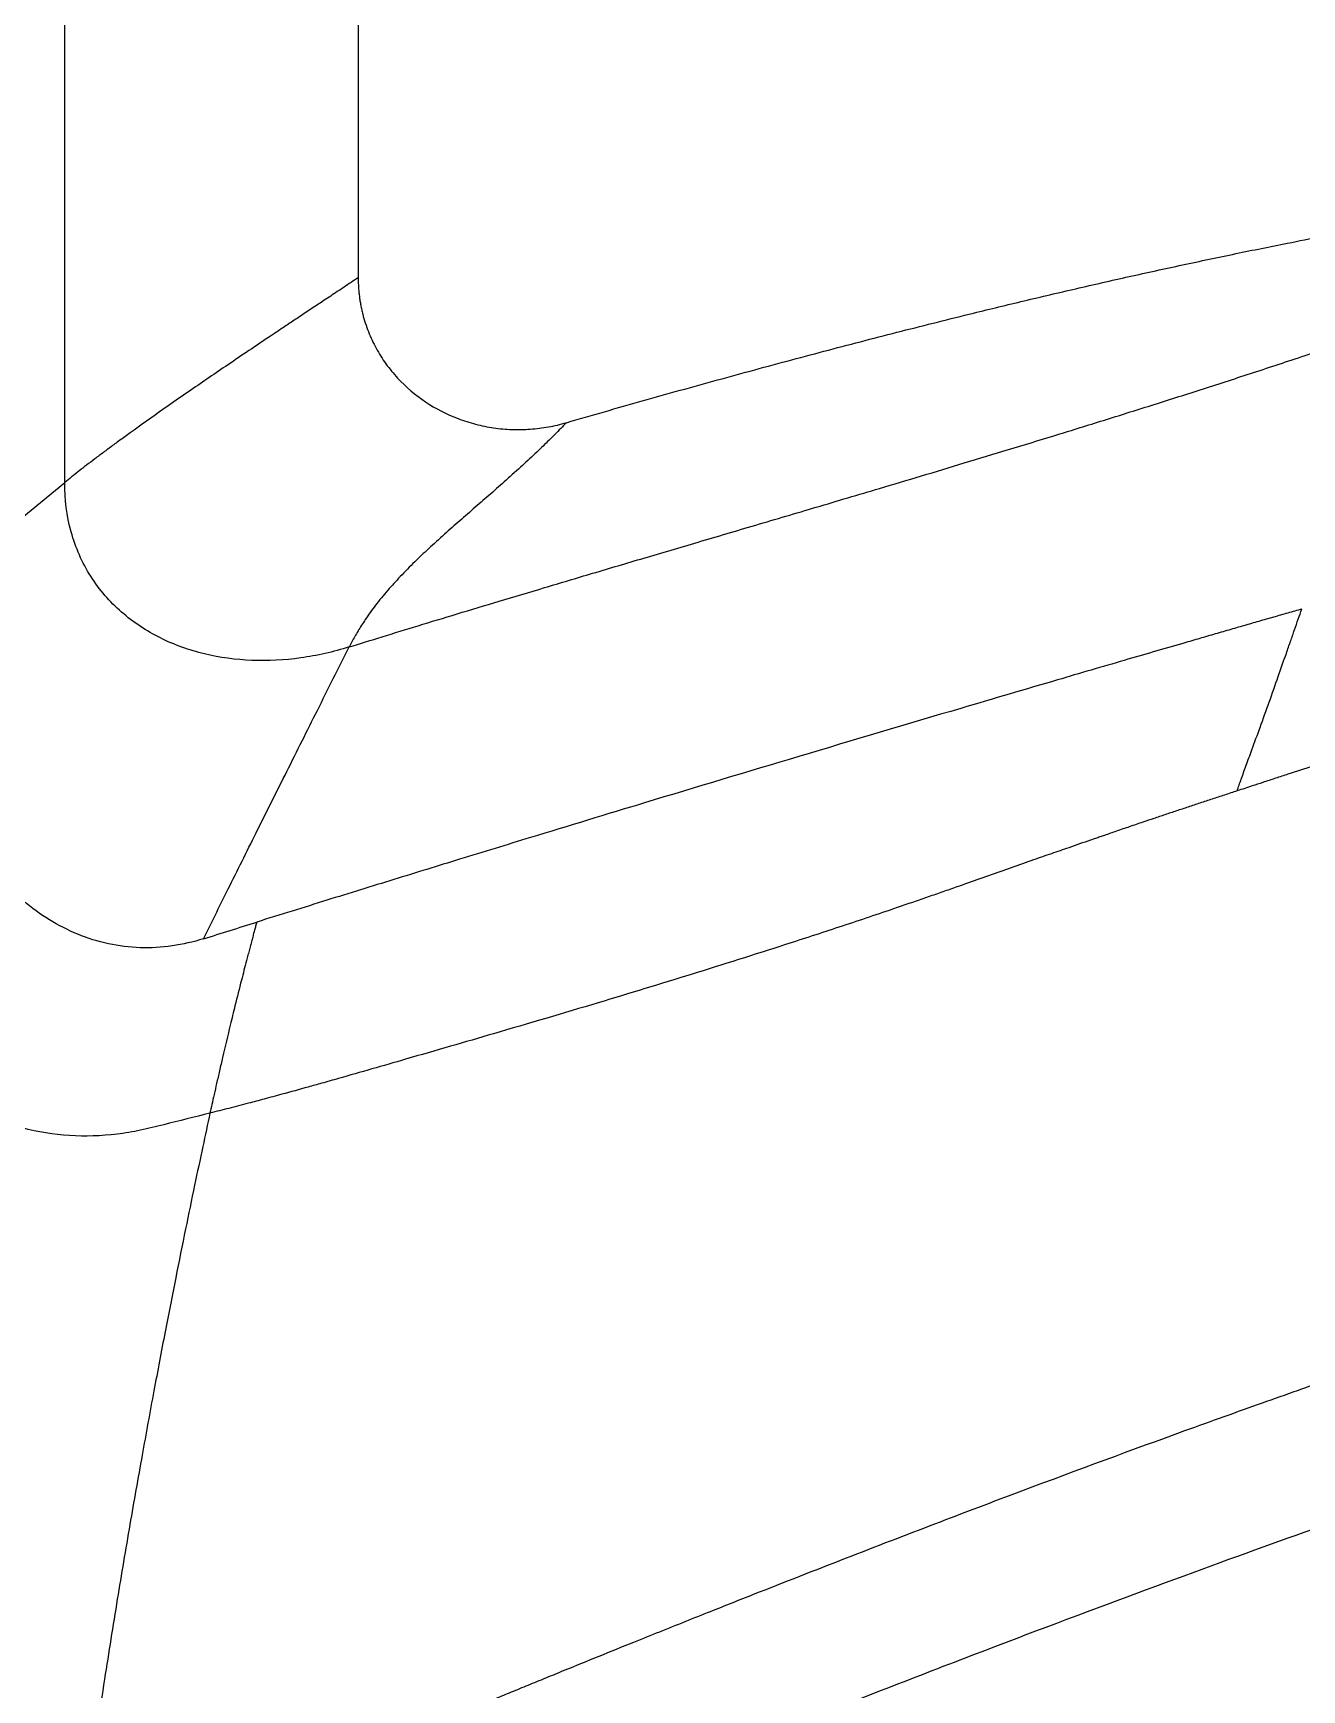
# Model space of a CAD drawing. Extents: x 525 to 609, y 649 to 778.
# Drawn here: x 528.484 to 531.975, y 699.471 to 704.029 of the extents above; entities that cross this region are included whole.
import ezdxf

# ---------------------------------------------------------------- set-up
doc = ezdxf.new("R2010")
doc.units = 0
doc.header["$MEASUREMENT"] = 0
doc.layers.add('1', color=4, linetype='Continuous')

# ---------------------------------------------------------------- blocks, each defined once
blk = doc.blocks.new('JETSETTER')
at = {"layer": '1', "color": 3, "linetype": 'Continuous', "lineweight": 25}
for p, q in [((3.4432, 33.6687), (3.4432, 40.1638)), ((4.2507, 39.9116), (4.2507, 34.2321)), ((3.0069, 33.3105), (3.4432, 33.6687))]:
    blk.add_line(p, q, dxfattribs=at)
for points, knots in [([(4.8235, 33.8333), (4.8584, 33.8434), (4.9281, 33.8636), (5.0323, 33.8932), (5.136, 33.9224), (5.239, 33.9509), (5.3415, 33.9789), (5.4434, 34.0063), (5.5447, 34.0332), (5.6453, 34.0595), (5.7454, 34.0852), (5.845, 34.1103), (5.9573, 34.1383), (6.0841, 34.169), (6.227, 34.2025), (6.3722, 34.2354), (6.5189, 34.2676), (6.6639, 34.2982), (6.7919, 34.3242), (6.9008, 34.3454), (6.9911, 34.3624), (7.05, 34.3729), (7.0787, 34.378)], [0, 0, 0, 0, 0.0470092, 0.0937059, 0.1400907, 0.1861642, 0.2319269, 0.2773796, 0.3225228, 0.3673572, 0.4118835, 0.4561023, 0.5000143, 0.5615577, 0.6247639, 0.6896327, 0.7539971, 0.8188814, 0.8812324, 0.9227502, 0.9623387, 1, 1, 1, 1]), ([(4.2507, 34.2321), (4.2442, 34.2277), (4.2312, 34.2191), (4.2121, 34.2064), (4.1934, 34.194), (4.1751, 34.1819), (4.1573, 34.1701), (4.1399, 34.1585), (4.123, 34.1473), (4.1066, 34.1363), (4.0906, 34.1257), (4.0751, 34.1153), (4.06, 34.1053), (4.0454, 34.0955), (4.0312, 34.0861), (3.9817, 34.053), (3.9021, 33.9994), (3.7928, 33.9248), (3.6926, 33.8552), (3.6204, 33.8036), (3.5747, 33.7701), (3.5497, 33.7516), (3.5259, 33.7338), (3.5034, 33.7165), (3.482, 33.7), (3.4619, 33.684), (3.4494, 33.6738), (3.4432, 33.6687)], [0, 0, 0, 0, 0.020765, 0.041082, 0.060954, 0.080378, 0.099356, 0.117888, 0.135973, 0.153611, 0.170803, 0.187548, 0.203847, 0.219699, 0.235105, 0.250065, 0.381674, 0.500016, 0.629309, 0.749947, 0.787052, 0.823689, 0.859861, 0.895573, 0.930831, 0.965638, 1, 1, 1, 1]), ([(4.2507, 34.2321), (4.2507, 34.2278), (4.2508, 34.2194), (4.2514, 34.2067), (4.2524, 34.1941), (4.2538, 34.1815), (4.2555, 34.169), (4.2577, 34.1566), (4.2602, 34.1442), (4.2661, 34.1196), (4.2777, 34.0834), (4.2992, 34.0375), (4.3262, 33.9946), (4.369, 33.9424), (4.4338, 33.8874), (4.5093, 33.8488), (4.5736, 33.8283), (4.6232, 33.8183), (4.6736, 33.8137), (4.7158, 33.8144), (4.7493, 33.8177), (4.7742, 33.8215), (4.799, 33.8266), (4.8153, 33.831), (4.8235, 33.8333)], [0, 0, 0, 0, 0.015722, 0.031389, 0.047018, 0.062622, 0.078217, 0.093818, 0.109442, 0.125102, 0.187573, 0.250127, 0.312449, 0.375154, 0.49997, 0.624813, 0.687234, 0.749859, 0.812348, 0.874907, 0.906051, 0.937223, 0.96851, 1, 1, 1, 1]), ([(4.2259, 33.2162), (4.2561, 33.2256), (4.3192, 33.2451), (4.4181, 33.2754), (4.5255, 33.3081), (4.6414, 33.343), (4.7658, 33.3803), (4.8986, 33.4198), (5.0398, 33.4616), (5.1894, 33.5058), (5.3474, 33.5524), (5.5138, 33.6016), (5.6657, 33.6467), (5.8016, 33.6872), (5.9198, 33.7227), (6.0414, 33.7596), (6.1662, 33.7977), (6.2944, 33.8374), (6.4258, 33.8785), (6.5604, 33.9213), (6.6983, 33.9659), (6.8393, 34.0124), (6.9835, 34.0609), (7.0804, 34.0945), (7.1294, 34.1115)], [0, 0, 0, 0, 0.031033, 0.064957, 0.10177, 0.141468, 0.18405, 0.229514, 0.27786, 0.329087, 0.383198, 0.440197, 0.500088, 0.539523, 0.580146, 0.621959, 0.664966, 0.709173, 0.754584, 0.801208, 0.849051, 0.898123, 0.948435, 1, 1, 1, 1]), ([(4.8235, 33.8332), (4.8184, 33.8279), (4.808, 33.8173), (4.7922, 33.8013), (4.7759, 33.7852), (4.7592, 33.7689), (4.7348, 33.7455), (4.7011, 33.7142), (4.6589, 33.6759), (4.6155, 33.6377), (4.5727, 33.6005), (4.5301, 33.5635), (4.487, 33.5255), (4.4456, 33.488), (4.4048, 33.4493), (4.3672, 33.4112), (4.3307, 33.3713), (4.2983, 33.3317), (4.2751, 33.2994), (4.2598, 33.2759), (4.2501, 33.2603), (4.2413, 33.2451), (4.2331, 33.2303), (4.2283, 33.2209), (4.2259, 33.2162)], [0, 0, 0, 0, 0.024046, 0.04857, 0.073572, 0.099051, 0.125008, 0.184428, 0.250011, 0.312512, 0.375017, 0.437523, 0.500028, 0.566567, 0.625032, 0.690531, 0.750017, 0.81423, 0.874983, 0.900288, 0.925418, 0.950399, 0.975253, 1, 1, 1, 1]), ([(4.2259, 33.2162), (4.1821, 33.2026), (4.0927, 33.1823), (3.9575, 33.1751), (3.8263, 33.1928), (3.7039, 33.2365), (3.6319, 33.2839), (3.5671, 33.3406), (3.5383, 33.3737), (3.4912, 33.448), (3.4729, 33.4894), (3.4489, 33.5768), (3.4432, 33.6228), (3.4432, 33.6687)], [0, 0, 0, 0, 0.125, 0.25, 0.375, 0.5, 0.625, 0.625, 0.75, 0.75, 0.875, 0.875, 1, 1, 1, 1]), ([(3.825, 32.4133), (3.7969, 32.4045), (3.7393, 32.3912), (3.6509, 32.3861), (3.5629, 32.397), (3.5066, 32.4147), (3.425, 32.4482), (3.3745, 32.4798), (3.2842, 32.555), (3.204, 32.6423), (3.1139, 32.7949), (3.0723, 32.9054), (3.0227, 33.0749), (3.0069, 33.1928), (3.0069, 33.3105)], [0, 0, 0, 0, 0.0625, 0.125, 0.1875, 0.25, 0.25, 0.375, 0.375, 0.5, 0.625, 0.75, 0.75, 1, 1, 1, 1]), ([(6.8474, 33.3206), (6.8345, 33.3169), (6.8085, 33.3095), (6.769, 33.2981), (6.7288, 33.2866), (6.6879, 33.2748), (6.6462, 33.2627), (6.6038, 33.2505), (6.5607, 33.238), (6.4794, 33.2144), (6.3514, 33.1772), (6.1492, 33.1181), (5.8525, 33.0308), (5.474, 32.9184), (5.0774, 32.7992), (4.765, 32.7042), (4.5347, 32.6337), (4.3788, 32.5858), (4.2568, 32.548), (4.1634, 32.5191), (4.0681, 32.4894), (4.0039, 32.4694), (3.9715, 32.4593)], [0, 0, 0, 0, 0.014662, 0.029534, 0.044617, 0.05991, 0.075412, 0.091125, 0.107048, 0.12318, 0.180814, 0.246934, 0.341359, 0.496136, 0.641065, 0.747346, 0.812804, 0.873537, 0.904221, 0.935527, 0.967454, 1, 1, 1, 1]), ([(6.669, 32.8203), (6.6709, 32.8256), (6.6747, 32.8365), (6.6807, 32.8534), (6.6873, 32.8716), (6.6944, 32.8911), (6.702, 32.9118), (6.7148, 32.9466), (6.7335, 32.9978), (6.7579, 33.0652), (6.7819, 33.1333), (6.8013, 33.1889), (6.8161, 33.2315), (6.827, 33.2628), (6.8374, 33.2924), (6.8442, 33.3113), (6.8474, 33.3206)], [0, 0, 0, 0, 0.029863, 0.062205, 0.097027, 0.134327, 0.174107, 0.216367, 0.335777, 0.472312, 0.612295, 0.741937, 0.810334, 0.876133, 0.939351, 1, 1, 1, 1]), ([(8.2644, 33.3031), (8.2613, 33.3019), (8.2555, 33.2997), (8.2467, 33.2965), (8.2384, 33.2937), (8.2306, 33.2911), (8.2234, 33.2888), (8.2098, 33.2847), (8.1896, 33.2789), (8.1606, 33.2711), (8.1304, 33.2634), (8.0869, 33.2525), (8.0041, 33.2314), (7.8651, 33.1919), (7.6714, 33.1341), (7.4518, 33.0681), (7.2104, 32.9942), (6.9916, 32.925), (6.844, 32.8774), (6.7747, 32.8548), (6.7419, 32.8441), (6.7068, 32.8326), (6.6832, 32.8248), (6.6692, 32.8203)], [0, 0, 0, 0, 0.012758, 0.024601, 0.03552, 0.045507, 0.054556, 0.062662, 0.095519, 0.125305, 0.157454, 0.187785, 0.250126, 0.374969, 0.500202, 0.622853, 0.750216, 0.875108, 0.937553, 0.953064, 0.968777, 0.981526, 1, 1, 1, 1]), ([(3.825, 32.4133), (3.8492, 32.4621), (3.8988, 32.5621), (3.9753, 32.7156), (4.0556, 32.8765), (4.1395, 33.0442), (4.1967, 33.1581), (4.2259, 33.2162)], [0, 0, 0, 0, 0.181344, 0.372319, 0.572666, 0.782038, 1, 1, 1, 1]), ([(3.8429, 31.9338), (3.8005, 31.923), (3.7581, 31.9124), (3.6944, 31.8966), (3.6733, 31.8911), (3.6305, 31.8821), (3.6089, 31.8785), (3.5437, 31.8706), (3.4559, 31.8679), (3.3258, 31.8888), (3.2019, 31.9337), (3.0877, 31.9992), (2.9853, 32.0818), (2.9253, 32.1458), (2.8415, 32.2467), (2.7938, 32.3206), (2.713, 32.4758), (2.647, 32.6386), (2.5896, 32.8955), (2.5769, 33.0704), (2.5769, 33.1579)], [0, 0, 0, 0, 0.0625, 0.0625, 0.09375, 0.09375, 0.125, 0.125, 0.1875, 0.25, 0.3125, 0.375, 0.4375, 0.5, 0.5, 0.625, 0.625, 0.75, 0.875, 1, 1, 1, 1]), ([(6.6692, 32.8202), (6.6577, 32.8164), (6.6349, 32.8089), (6.6008, 32.7977), (6.5673, 32.7867), (6.5346, 32.7758), (6.5025, 32.7652), (6.4711, 32.7547), (6.4404, 32.7444), (6.4077, 32.7334), (6.3734, 32.7218), (6.3435, 32.7115), (6.3207, 32.7036), (6.3055, 32.6983), (6.2919, 32.6936), (6.279, 32.6892), (6.2505, 32.6794), (6.21, 32.6655), (6.1578, 32.6474), (6.1051, 32.6291), (6.0474, 32.6089), (5.985, 32.5869), (5.9429, 32.572), (5.9217, 32.5644)], [0, 0, 0, 0, 0.0487176, 0.0962794, 0.1426843, 0.1879315, 0.2320203, 0.2749502, 0.316721, 0.3573328, 0.4081526, 0.4556116, 0.4777409, 0.499867, 0.5166305, 0.5323582, 0.5511817, 0.63041, 0.6932426, 0.757307, 0.8376455, 0.918545, 1, 1, 1, 1]), ([(5.9217, 32.5644), (5.9091, 32.5599), (5.8834, 32.5508), (5.8442, 32.5371), (5.804, 32.5232), (5.7628, 32.509), (5.6863, 32.4829), (5.5746, 32.4454), (5.3909, 32.3855), (5.1706, 32.3159), (4.9024, 32.2342), (4.6805, 32.1687), (4.5032, 32.1172), (4.3916, 32.0849), (4.2888, 32.0552), (4.2116, 32.0332), (4.1532, 32.0166), (4.1013, 32.002), (4.0486, 31.9876), (3.9937, 31.9727), (3.9451, 31.9598), (3.8955, 31.9469), (3.8602, 31.9381), (3.8429, 31.9338)], [0, 0, 0, 0, 0.019684, 0.03982, 0.060409, 0.081448, 0.102936, 0.176961, 0.250016, 0.376798, 0.500001, 0.636618, 0.692134, 0.749997, 0.793495, 0.836325, 0.857887, 0.87501, 0.908708, 0.931275, 0.951255, 0.976125, 1, 1, 1, 1]), ([(3.825, 32.4134), (3.8494, 32.4209), (3.8738, 32.4286), (3.9227, 32.444), (3.9471, 32.4516), (3.9715, 32.4593)], [0, 0, 0, 0, 0.5, 0.5, 1, 1, 1, 1]), ([(3.9715, 32.4593), (3.9705, 32.4556), (3.9685, 32.4482), (3.9653, 32.4366), (3.9621, 32.4244), (3.9586, 32.4115), (3.955, 32.398), (3.9513, 32.3838), (3.9474, 32.3688), (3.9402, 32.3414), (3.9285, 32.2961), (3.9135, 32.2365), (3.8961, 32.1659), (3.8817, 32.1054), (3.8692, 32.051), (3.8614, 32.0168), (3.8544, 31.986), (3.8484, 31.9587), (3.8446, 31.9417), (3.8429, 31.9338)], [0, 0, 0, 0, 0.028219, 0.057323, 0.087307, 0.118161, 0.149875, 0.182439, 0.215844, 0.250077, 0.362961, 0.500051, 0.59642, 0.749947, 0.811813, 0.86785, 0.917944, 0.962015, 1, 1, 1, 1]), ([(3.8429, 31.9338), (3.8363, 31.9031), (3.822, 31.837), (3.7995, 31.7308), (3.7746, 31.6105), (3.7475, 31.4761), (3.7184, 31.3276), (3.6875, 31.1649), (3.6551, 30.988), (3.6214, 30.7968), (3.5868, 30.5914), (3.5504, 30.3637), (3.5141, 30.1224), (3.4793, 29.8757), (3.4484, 29.6403), (3.4209, 29.416), (3.3967, 29.2031), (3.3752, 29.0016), (3.3626, 28.8709), (3.3564, 28.8075)], [0, 0, 0, 0, 0.0297858, 0.0640745, 0.1028678, 0.1461667, 0.193972, 0.2462832, 0.303099, 0.3644166, 0.4302313, 0.5005366, 0.5828697, 0.6615458, 0.736561, 0.8079133, 0.8756026, 0.9396306, 1, 1, 1, 1]), ([(4.5515, 30.2912), (4.5641, 30.2964), (4.5902, 30.3072), (4.6306, 30.3239), (4.6737, 30.3416), (4.7194, 30.3604), (4.7678, 30.3802), (4.8652, 30.42), (4.9699, 30.4624), (5.104, 30.5164), (5.214, 30.5603), (5.3853, 30.6283), (5.677, 30.7426), (6.0824, 30.8975), (6.4602, 31.0369), (6.7374, 31.1363), (6.9335, 31.2054), (7.1122, 31.2671), (7.2495, 31.3135), (7.3497, 31.3469), (7.4209, 31.3704), (7.4864, 31.3918), (7.5367, 31.4081), (7.5746, 31.4202), (7.6021, 31.429), (7.6282, 31.4373), (7.6527, 31.445), (7.6758, 31.4523), (7.6974, 31.4591), (7.7176, 31.4654), (7.7299, 31.4692), (7.736, 31.4711)], [0, 0, 0, 0, 0.008814, 0.018268, 0.028362, 0.039099, 0.050481, 0.06251, 0.108021, 0.125014, 0.158739, 0.187522, 0.250025, 0.374977, 0.499925, 0.564058, 0.624933, 0.68868, 0.749935, 0.781855, 0.813336, 0.844373, 0.874962, 0.890823, 0.906621, 0.922353, 0.93802, 0.953618, 0.969149, 0.98461, 1, 1, 1, 1]), ([(7.6364, 31.0467), (7.5857, 31.0303), (7.4628, 30.9901), (7.2163, 30.9071), (6.9068, 30.7994), (6.5329, 30.6648), (6.241, 30.556), (5.9295, 30.4378), (5.7638, 30.374), (5.5036, 30.2719), (5.3263, 30.2018), (5.0512, 30.0912), (4.7701, 29.9762), (4.581, 29.8975), (4.4866, 29.8579)], [0, 0, 0, 0, 0.125, 0.25, 0.375, 0.5, 0.625, 0.625, 0.75, 0.75, 0.8125, 0.875, 0.9375, 1, 1, 1, 1])]:
    blk.add_open_spline(points, degree=3, knots=knots, dxfattribs=at)

msp = doc.modelspace()

# ---------------------------------------------------------------- block references
at = {"layer": '1'}
msp.add_blockref('JETSETTER', (525.1273, 669.1243), dxfattribs=at)

doc.saveas('drawing.dxf')
